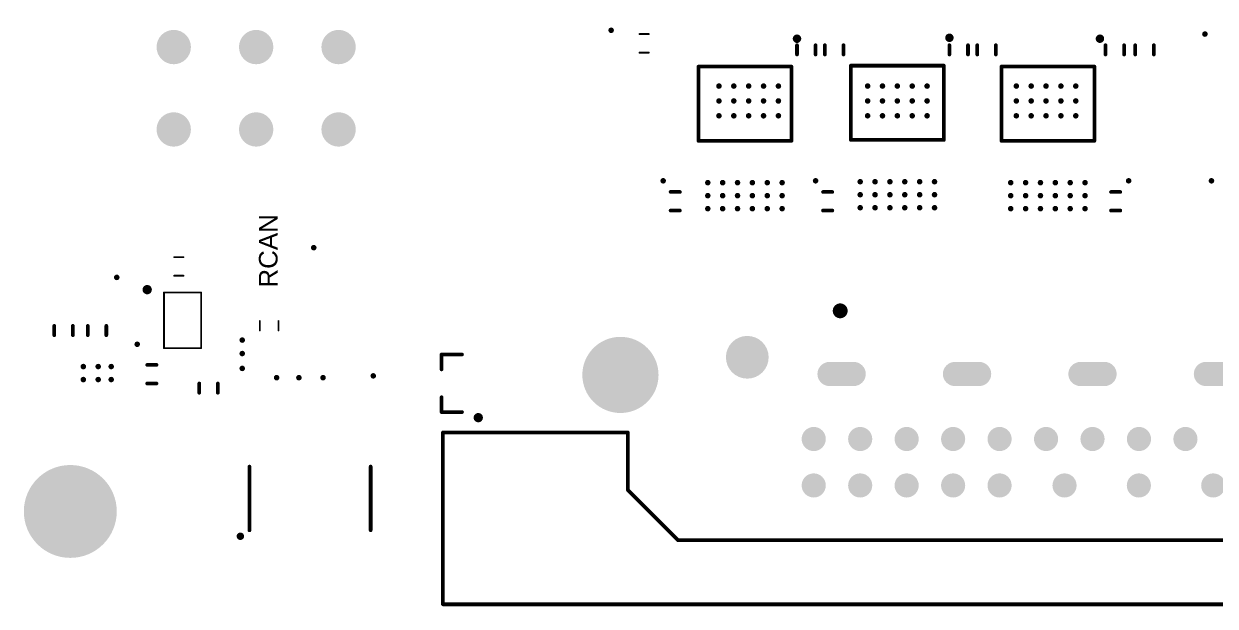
# Model space of a CAD drawing. Header units: inches. Extents: x 1 to 118, y 10 to 101.
# Drawn here: x 2.5 to 66.6, y 9.9 to 41.3 of the extents above; entities that cross this region are included whole.
import ezdxf

# ---------------------------------------------------------------- set-up
doc = ezdxf.new("R2010")
doc.units = ezdxf.units.IN
for name, color, linetype in [('Pad Holes', 156, 'Continuous'), ('Top Overlay', 2, 'Continuous'), ('Via Holes', 16, 'Continuous')]:
    doc.layers.add(name, color=color, linetype=linetype)
doc.styles.add('Arial', font='', dxfattribs={"height": 0.2})
doc.styles.get('Arial').set_extended_font_data('Arial')

# ---------------------------------------------------------------- blocks, each defined once
blk = doc.blocks.new('CAPC1608X09M_3')
at = {"layer": 'Top Overlay'}
for points in [[(-0.2, 0.5, 0.2, 0.2, 0), (0.3, 0.5, 0.2, 0.2, 0)], [(-0.2, -0.5, 0.2, 0.2, 0), (0.3, -0.5, 0.2, 0.2, 0)]]:
    blk.add_lwpolyline(points, format="xyseb", dxfattribs=at)
for points in [[(-0.25, 0.5, 0.1, 0.1, 1), (-0.15, 0.5, 0.1, 0.1, 1)], [(0.25, 0.5, 0.1, 0.1, 1), (0.35, 0.5, 0.1, 0.1, 1)], [(-0.25, -0.5, 0.1, 0.1, 1), (-0.15, -0.5, 0.1, 0.1, 1)], [(0.25, -0.5, 0.1, 0.1, 1), (0.35, -0.5, 0.1, 0.1, 1)]]:
    blk.add_lwpolyline(points, format="xyseb", close=True, dxfattribs=at)
blk = doc.blocks.new('WURTH_74651195_12')
at = {"layer": 'Pad Holes'}
h = blk.add_hatch(color=7, dxfattribs=at)
edge = h.paths.add_edge_path()
edge.add_arc((-4.435, 4.435), 0.925, 0, 360)
h = blk.add_hatch(color=7, dxfattribs=at)
edge = h.paths.add_edge_path()
edge.add_arc((0, 4.435), 0.925, 0, 360)
h = blk.add_hatch(color=7, dxfattribs=at)
edge = h.paths.add_edge_path()
edge.add_arc((4.435, 4.435), 0.925, 0, 360)
h = blk.add_hatch(color=7, dxfattribs=at)
edge = h.paths.add_edge_path()
edge.add_arc((-4.435, 0), 0.925, 0, 360)
h = blk.add_hatch(color=7, dxfattribs=at)
edge = h.paths.add_edge_path()
edge.add_arc((0, 0), 0.925, 0, 360)
h = blk.add_hatch(color=7, dxfattribs=at)
edge = h.paths.add_edge_path()
edge.add_arc((4.435, 0), 0.925, 0, 360)
h = blk.add_hatch(color=7, dxfattribs=at)
edge = h.paths.add_edge_path()
edge.add_arc((-4.435, -4.435), 0.925, 0, 360)
h = blk.add_hatch(color=7, dxfattribs=at)
edge = h.paths.add_edge_path()
edge.add_arc((0, -4.435), 0.925, 0, 360)
h = blk.add_hatch(color=7, dxfattribs=at)
edge = h.paths.add_edge_path()
edge.add_arc((4.435, -4.435), 0.925, 0, 360)
blk = doc.blocks.new('SOP65P600X115_15_14')
at = {"layer": 'Top Overlay'}
for points in [[(-3.4, 2.8, 0.254, 0.254, 1), (-3.6, 2.8, 0.254, 0.254, 1)], [(-3.664, 2.8, 0.127, 0.127, 1), (-3.537, 2.8, 0.127, 0.127, 1)], [(-3.464, 2.8, 0.127, 0.127, 1), (-3.337, 2.8, 0.127, 0.127, 1)], [(-2.05, 2.5, 0.1, 0.1, 1), (-1.95, 2.5, 0.1, 0.1, 1)], [(-2.05, 2.5, 0.1, 0.1, 1), (-1.95, 2.5, 0.1, 0.1, 1)], [(1.95, 2.5, 0.1, 0.1, 1), (2.05, 2.5, 0.1, 0.1, 1)], [(1.95, 2.5, 0.1, 0.1, 1), (2.05, 2.5, 0.1, 0.1, 1)], [(-2.05, -2.5, 0.1, 0.1, 1), (-1.95, -2.5, 0.1, 0.1, 1)], [(-2.05, -2.5, 0.1, 0.1, 1), (-1.95, -2.5, 0.1, 0.1, 1)], [(1.95, -2.5, 0.1, 0.1, 1), (2.05, -2.5, 0.1, 0.1, 1)], [(1.95, -2.5, 0.1, 0.1, 1), (2.05, -2.5, 0.1, 0.1, 1)]]:
    blk.add_lwpolyline(points, format="xyseb", close=True, dxfattribs=at)
for points in [[(-2, -2.5, 0.2, 0.2, 0), (-2, 2.5, 0.2, 0.2, 0)], [(2, 2.5, 0.2, 0.2, 0), (-2, 2.5, 0.2, 0.2, 0)], [(2, -2.5, 0.2, 0.2, 0), (2, 2.5, 0.2, 0.2, 0)], [(2, -2.5, 0.2, 0.2, 0), (-2, -2.5, 0.2, 0.2, 0)]]:
    blk.add_lwpolyline(points, format="xyseb", dxfattribs=at)
blk = doc.blocks.new('SOP65P600X115_15_26')
at = {"layer": 'Top Overlay'}
for points in [[(-3.4, 2.8, 0.254, 0.254, 1), (-3.6, 2.8, 0.254, 0.254, 1)], [(-3.664, 2.8, 0.127, 0.127, 1), (-3.537, 2.8, 0.127, 0.127, 1)], [(-3.464, 2.8, 0.127, 0.127, 1), (-3.337, 2.8, 0.127, 0.127, 1)], [(-2.05, 2.5, 0.1, 0.1, 1), (-1.95, 2.5, 0.1, 0.1, 1)], [(-2.05, 2.5, 0.1, 0.1, 1), (-1.95, 2.5, 0.1, 0.1, 1)], [(1.95, 2.5, 0.1, 0.1, 1), (2.05, 2.5, 0.1, 0.1, 1)], [(1.95, 2.5, 0.1, 0.1, 1), (2.05, 2.5, 0.1, 0.1, 1)], [(-2.05, -2.5, 0.1, 0.1, 1), (-1.95, -2.5, 0.1, 0.1, 1)], [(-2.05, -2.5, 0.1, 0.1, 1), (-1.95, -2.5, 0.1, 0.1, 1)], [(1.95, -2.5, 0.1, 0.1, 1), (2.05, -2.5, 0.1, 0.1, 1)], [(1.95, -2.5, 0.1, 0.1, 1), (2.05, -2.5, 0.1, 0.1, 1)]]:
    blk.add_lwpolyline(points, format="xyseb", close=True, dxfattribs=at)
for points in [[(-2, -2.5, 0.2, 0.2, 0), (-2, 2.5, 0.2, 0.2, 0)], [(2, 2.5, 0.2, 0.2, 0), (-2, 2.5, 0.2, 0.2, 0)], [(2, -2.5, 0.2, 0.2, 0), (2, 2.5, 0.2, 0.2, 0)], [(2, -2.5, 0.2, 0.2, 0), (-2, -2.5, 0.2, 0.2, 0)]]:
    blk.add_lwpolyline(points, format="xyseb", dxfattribs=at)
blk = doc.blocks.new('SOP65P600X115_15_27')
at = {"layer": 'Top Overlay'}
for points in [[(-3.4, 2.8, 0.254, 0.254, 1), (-3.6, 2.8, 0.254, 0.254, 1)], [(-3.664, 2.8, 0.127, 0.127, 1), (-3.537, 2.8, 0.127, 0.127, 1)], [(-3.464, 2.8, 0.127, 0.127, 1), (-3.337, 2.8, 0.127, 0.127, 1)], [(-2.05, 2.5, 0.1, 0.1, 1), (-1.95, 2.5, 0.1, 0.1, 1)], [(-2.05, 2.5, 0.1, 0.1, 1), (-1.95, 2.5, 0.1, 0.1, 1)], [(1.95, 2.5, 0.1, 0.1, 1), (2.05, 2.5, 0.1, 0.1, 1)], [(1.95, 2.5, 0.1, 0.1, 1), (2.05, 2.5, 0.1, 0.1, 1)], [(-2.05, -2.5, 0.1, 0.1, 1), (-1.95, -2.5, 0.1, 0.1, 1)], [(-2.05, -2.5, 0.1, 0.1, 1), (-1.95, -2.5, 0.1, 0.1, 1)], [(1.95, -2.5, 0.1, 0.1, 1), (2.05, -2.5, 0.1, 0.1, 1)], [(1.95, -2.5, 0.1, 0.1, 1), (2.05, -2.5, 0.1, 0.1, 1)]]:
    blk.add_lwpolyline(points, format="xyseb", close=True, dxfattribs=at)
for points in [[(-2, -2.5, 0.2, 0.2, 0), (-2, 2.5, 0.2, 0.2, 0)], [(2, 2.5, 0.2, 0.2, 0), (-2, 2.5, 0.2, 0.2, 0)], [(2, -2.5, 0.2, 0.2, 0), (2, 2.5, 0.2, 0.2, 0)], [(2, -2.5, 0.2, 0.2, 0), (-2, -2.5, 0.2, 0.2, 0)]]:
    blk.add_lwpolyline(points, format="xyseb", dxfattribs=at)
blk = doc.blocks.new('SON65P300X300X100_9N_D_28')
at = {"layer": 'Top Overlay'}
for points in [[(-1.775, 1.65, 0.25, 0.25, 1), (-2.025, 1.65, 0.25, 0.25, 1)], [(-2.087, 1.65, 0.125, 0.125, 1), (-1.963, 1.65, 0.125, 0.125, 1)], [(-1.837, 1.65, 0.125, 0.125, 1), (-1.712, 1.65, 0.125, 0.125, 1)], [(-1.025, 1.5, 0.05, 0.05, 1), (-0.975, 1.5, 0.05, 0.05, 1)], [(-1.025, 1.5, 0.05, 0.05, 1), (-0.975, 1.5, 0.05, 0.05, 1)], [(0.975, 1.5, 0.05, 0.05, 1), (1.025, 1.5, 0.05, 0.05, 1)], [(0.975, 1.5, 0.05, 0.05, 1), (1.025, 1.5, 0.05, 0.05, 1)], [(-1.025, -1.5, 0.05, 0.05, 1), (-0.975, -1.5, 0.05, 0.05, 1)], [(-1.025, -1.5, 0.05, 0.05, 1), (-0.975, -1.5, 0.05, 0.05, 1)], [(0.975, -1.5, 0.05, 0.05, 1), (1.025, -1.5, 0.05, 0.05, 1)], [(0.975, -1.5, 0.05, 0.05, 1), (1.025, -1.5, 0.05, 0.05, 1)]]:
    blk.add_lwpolyline(points, format="xyseb", close=True, dxfattribs=at)
for points in [[(-1, 1.5, 0.1, 0.1, 0), (1, 1.5, 0.1, 0.1, 0)], [(-1, -1.5, 0.1, 0.1, 0), (-1, 1.5, 0.1, 0.1, 0)], [(1, -1.5, 0.1, 0.1, 0), (1, 1.5, 0.1, 0.1, 0)], [(-1, -1.5, 0.1, 0.1, 0), (1, -1.5, 0.1, 0.1, 0)]]:
    blk.add_lwpolyline(points, format="xyseb", dxfattribs=at)
blk = doc.blocks.new('RESC1608X06M_175')
at = {"layer": 'Top Overlay'}
for points in [[(-0.25, 0.5, 0.1, 0.1, 0), (0.25, 0.5, 0.1, 0.1, 0)], [(-0.25, -0.5, 0.1, 0.1, 0), (0.25, -0.5, 0.1, 0.1, 0)]]:
    blk.add_lwpolyline(points, format="xyseb", dxfattribs=at)
for points in [[(-0.275, 0.5, 0.05, 0.05, 1), (-0.225, 0.5, 0.05, 0.05, 1)], [(0.225, 0.5, 0.05, 0.05, 1), (0.275, 0.5, 0.05, 0.05, 1)], [(-0.275, -0.5, 0.05, 0.05, 1), (-0.225, -0.5, 0.05, 0.05, 1)], [(0.225, -0.5, 0.05, 0.05, 1), (0.275, -0.5, 0.05, 0.05, 1)]]:
    blk.add_lwpolyline(points, format="xyseb", close=True, dxfattribs=at)
blk = doc.blocks.new('RESC1608X06M_185')
at = {"layer": 'Top Overlay'}
for points in [[(-0.25, 0.5, 0.1, 0.1, 0), (0.25, 0.5, 0.1, 0.1, 0)], [(-0.25, -0.5, 0.1, 0.1, 0), (0.25, -0.5, 0.1, 0.1, 0)]]:
    blk.add_lwpolyline(points, format="xyseb", dxfattribs=at)
for points in [[(-0.275, 0.5, 0.05, 0.05, 1), (-0.225, 0.5, 0.05, 0.05, 1)], [(0.225, 0.5, 0.05, 0.05, 1), (0.275, 0.5, 0.05, 0.05, 1)], [(-0.275, -0.5, 0.05, 0.05, 1), (-0.225, -0.5, 0.05, 0.05, 1)], [(0.225, -0.5, 0.05, 0.05, 1), (0.275, -0.5, 0.05, 0.05, 1)]]:
    blk.add_lwpolyline(points, format="xyseb", close=True, dxfattribs=at)
blk = doc.blocks.new('RESC1608X06M_187')
at = {"layer": 'Top Overlay'}
for points in [[(-0.25, 0.5, 0.1, 0.1, 0), (0.25, 0.5, 0.1, 0.1, 0)], [(-0.25, -0.5, 0.1, 0.1, 0), (0.25, -0.5, 0.1, 0.1, 0)]]:
    blk.add_lwpolyline(points, format="xyseb", dxfattribs=at)
for points in [[(-0.275, 0.5, 0.05, 0.05, 1), (-0.225, 0.5, 0.05, 0.05, 1)], [(0.225, 0.5, 0.05, 0.05, 1), (0.275, 0.5, 0.05, 0.05, 1)], [(-0.275, -0.5, 0.05, 0.05, 1), (-0.225, -0.5, 0.05, 0.05, 1)], [(0.225, -0.5, 0.05, 0.05, 1), (0.275, -0.5, 0.05, 0.05, 1)]]:
    blk.add_lwpolyline(points, format="xyseb", close=True, dxfattribs=at)
blk = doc.blocks.new('MOLEX_0477450100_206')
at = {"layer": 'Pad Holes'}
h = blk.add_hatch(color=7, dxfattribs=at)
edge = h.paths.add_edge_path()
edge.add_arc((-25.4, 2.5), 2.05, 0, 360)
h = blk.add_hatch(color=7, dxfattribs=at)
edge = h.paths.add_edge_path()
edge.add_arc((-18.575, 3.45), 1.15, 0, 360)
h = blk.add_hatch(color=7, dxfattribs=at)
edge = h.paths.add_edge_path()
edge.add_arc((-12.85, 2.55), 0.65, 270, 450)
edge.add_line((-12.85, 3.2), (-14.15, 3.2))
edge.add_arc((-14.15, 2.55), 0.65, 90, 270)
edge.add_line((-14.15, 1.9), (-12.85, 1.9))
h = blk.add_hatch(color=7, dxfattribs=at)
edge = h.paths.add_edge_path()
edge.add_arc((-6.1, 2.55), 0.65, 270, 450)
edge.add_line((-6.1, 3.2), (-7.4, 3.2))
edge.add_arc((-7.4, 2.55), 0.65, 90, 270)
edge.add_line((-7.4, 1.9), (-6.1, 1.9))
h = blk.add_hatch(color=7, dxfattribs=at)
edge = h.paths.add_edge_path()
edge.add_arc((0.65, 2.55), 0.65, 270, 450)
edge.add_line((0.65, 3.2), (-0.65, 3.2))
edge.add_arc((-0.65, 2.55), 0.65, 90, 270)
edge.add_line((-0.65, 1.9), (0.65, 1.9))
h = blk.add_hatch(color=7, dxfattribs=at)
edge = h.paths.add_edge_path()
edge.add_arc((7.4, 2.55), 0.65, 270, 450)
edge.add_line((7.4, 3.2), (6.1, 3.2))
edge.add_arc((6.1, 2.55), 0.65, 90, 270)
edge.add_line((6.1, 1.9), (7.4, 1.9))
h = blk.add_hatch(color=7, dxfattribs=at)
edge = h.paths.add_edge_path()
edge.add_arc((-15, -0.95), 0.65, 0, 360)
h = blk.add_hatch(color=7, dxfattribs=at)
edge = h.paths.add_edge_path()
edge.add_arc((-12.5, -0.95), 0.65, 0, 360)
h = blk.add_hatch(color=7, dxfattribs=at)
edge = h.paths.add_edge_path()
edge.add_arc((-10, -0.95), 0.65, 0, 360)
h = blk.add_hatch(color=7, dxfattribs=at)
edge = h.paths.add_edge_path()
edge.add_arc((-7.5, -0.95), 0.65, 0, 360)
h = blk.add_hatch(color=7, dxfattribs=at)
edge = h.paths.add_edge_path()
edge.add_arc((-5, -0.95), 0.65, 0, 360)
h = blk.add_hatch(color=7, dxfattribs=at)
edge = h.paths.add_edge_path()
edge.add_arc((-2.5, -0.95), 0.65, 0, 360)
h = blk.add_hatch(color=7, dxfattribs=at)
edge = h.paths.add_edge_path()
edge.add_arc((0, -0.95), 0.65, 0, 360)
h = blk.add_hatch(color=7, dxfattribs=at)
edge = h.paths.add_edge_path()
edge.add_arc((2.5, -0.95), 0.65, 0, 360)
h = blk.add_hatch(color=7, dxfattribs=at)
edge = h.paths.add_edge_path()
edge.add_arc((5, -0.95), 0.65, 0, 360)
h = blk.add_hatch(color=7, dxfattribs=at)
edge = h.paths.add_edge_path()
edge.add_arc((-15, -3.45), 0.65, 0, 360)
h = blk.add_hatch(color=7, dxfattribs=at)
edge = h.paths.add_edge_path()
edge.add_arc((-12.5, -3.45), 0.65, 0, 360)
h = blk.add_hatch(color=7, dxfattribs=at)
edge = h.paths.add_edge_path()
edge.add_arc((-10, -3.45), 0.65, 0, 360)
h = blk.add_hatch(color=7, dxfattribs=at)
edge = h.paths.add_edge_path()
edge.add_arc((-7.5, -3.45), 0.65, 0, 360)
h = blk.add_hatch(color=7, dxfattribs=at)
edge = h.paths.add_edge_path()
edge.add_arc((-5, -3.45), 0.65, 0, 360)
h = blk.add_hatch(color=7, dxfattribs=at)
edge = h.paths.add_edge_path()
edge.add_arc((-1.505, -3.45), 0.65, 0, 360)
h = blk.add_hatch(color=7, dxfattribs=at)
edge = h.paths.add_edge_path()
edge.add_arc((2.495, -3.45), 0.65, 0, 360)
h = blk.add_hatch(color=7, dxfattribs=at)
edge = h.paths.add_edge_path()
edge.add_arc((6.495, -3.45), 0.65, 0, 360)
at = {"layer": 'Top Overlay'}
for points in [[(-13.375, 5.95, 0.4, 0.4, 1), (-13.775, 5.95, 0.4, 0.4, 1)], [(-13.875, 5.95, 0.2, 0.2, 1), (-13.675, 5.95, 0.2, 0.2, 1)], [(-13.475, 5.95, 0.2, 0.2, 1), (-13.275, 5.95, 0.2, 0.2, 1)], [(-35, -0.6, 0.1, 0.1, 1), (-34.9, -0.6, 0.1, 0.1, 1)], [(-35, -0.6, 0.1, 0.1, 1), (-34.9, -0.6, 0.1, 0.1, 1)], [(-25.05, -0.6, 0.1, 0.1, 1), (-24.95, -0.6, 0.1, 0.1, 1)], [(-25.05, -0.6, 0.1, 0.1, 1), (-24.95, -0.6, 0.1, 0.1, 1)], [(-25.05, -3.7, 0.1, 0.1, 1), (-24.95, -3.7, 0.1, 0.1, 1)], [(-25.05, -3.7, 0.1, 0.1, 1), (-24.95, -3.7, 0.1, 0.1, 1)], [(-22.35, -6.4, 0.1, 0.1, 1), (-22.25, -6.4, 0.1, 0.1, 1)], [(-22.35, -6.4, 0.1, 0.1, 1), (-22.25, -6.4, 0.1, 0.1, 1)], [(-35, -9.85, 0.1, 0.1, 1), (-34.9, -9.85, 0.1, 0.1, 1)], [(-35, -9.85, 0.1, 0.1, 1), (-34.9, -9.85, 0.1, 0.1, 1)]]:
    blk.add_lwpolyline(points, format="xyseb", close=True, dxfattribs=at)
for points in [[(-34.95, -9.85, 0.2, 0.2, 0), (-34.95, -0.6, 0.2, 0.2, 0)], [(-34.95, -0.6, 0.2, 0.2, 0), (-25, -0.6, 0.2, 0.2, 0)], [(-25, -3.7, 0.2, 0.2, 0), (-25, -0.6, 0.2, 0.2, 0)], [(-25, -3.7, 0.2, 0.2, 0), (-22.3, -6.4, 0.2, 0.2, 0)], [(-22.3, -6.4, 0.2, 0.2, 0), (22.3, -6.4, 0.2, 0.2, 0)], [(-34.95, -9.85, 0.2, 0.2, 0), (34.95, -9.85, 0.2, 0.2, 0)]]:
    blk.add_lwpolyline(points, format="xyseb", dxfattribs=at)
blk = doc.blocks.new('SAMTEC_FTSH_105_X_X_DV_007_P_X_207')
at = {"layer": 'Top Overlay'}
for points in [[(-3.26, -1.715, 0.2, 0.2, 0), (-3.26, 1.715, 0.2, 0.2, 0)], [(3.26, -1.715, 0.2, 0.2, 0), (3.26, 1.715, 0.2, 0.2, 0)]]:
    blk.add_lwpolyline(points, format="xyseb", dxfattribs=at)
for points in [[(-3.31, 1.715, 0.1, 0.1, 1), (-3.21, 1.715, 0.1, 0.1, 1)], [(3.21, 1.715, 0.1, 0.1, 1), (3.31, 1.715, 0.1, 0.1, 1)], [(-3.65, -2.035, 0.2, 0.2, 1), (-3.85, -2.035, 0.2, 0.2, 1)], [(-3.31, -1.715, 0.1, 0.1, 1), (-3.21, -1.715, 0.1, 0.1, 1)], [(3.21, -1.715, 0.1, 0.1, 1), (3.31, -1.715, 0.1, 0.1, 1)], [(-3.9, -2.035, 0.1, 0.1, 1), (-3.8, -2.035, 0.1, 0.1, 1)], [(-3.7, -2.035, 0.1, 0.1, 1), (-3.6, -2.035, 0.1, 0.1, 1)]]:
    blk.add_lwpolyline(points, format="xyseb", close=True, dxfattribs=at)
blk = doc.blocks.new('SOT95P240X120_3N_236')
at = {"layer": 'Top Overlay'}
for points in [[(-1.1, 1.85, 0.25, 0.25, 1), (-1.35, 1.85, 0.25, 0.25, 1)], [(-1.412, 1.85, 0.125, 0.125, 1), (-1.288, 1.85, 0.125, 0.125, 1)], [(-1.162, 1.85, 0.125, 0.125, 1), (-1.037, 1.85, 0.125, 0.125, 1)], [(-0.4, 1.55, 0.1, 0.1, 1), (-0.3, 1.55, 0.1, 0.1, 1)], [(0.7, 1.55, 0.1, 0.1, 1), (0.8, 1.55, 0.1, 0.1, 1)], [(0.7, 1.55, 0.1, 0.1, 1), (0.8, 1.55, 0.1, 0.1, 1)], [(0.7, 0.75, 0.1, 0.1, 1), (0.8, 0.75, 0.1, 0.1, 1)], [(0.7, -0.75, 0.1, 0.1, 1), (0.8, -0.75, 0.1, 0.1, 1)], [(-0.4, -1.55, 0.1, 0.1, 1), (-0.3, -1.55, 0.1, 0.1, 1)], [(0.7, -1.55, 0.1, 0.1, 1), (0.8, -1.55, 0.1, 0.1, 1)], [(0.7, -1.55, 0.1, 0.1, 1), (0.8, -1.55, 0.1, 0.1, 1)]]:
    blk.add_lwpolyline(points, format="xyseb", close=True, dxfattribs=at)
for points in [[(0.75, 1.55, 0.2, 0.2, 0), (-0.35, 1.55, 0.2, 0.2, 0)], [(0.75, 1.55, 0.2, 0.2, 0), (0.75, 0.75, 0.2, 0.2, 0)], [(0.75, -0.75, 0.2, 0.2, 0), (0.75, -1.55, 0.2, 0.2, 0)], [(0.75, -1.55, 0.2, 0.2, 0), (-0.35, -1.55, 0.2, 0.2, 0)]]:
    blk.add_lwpolyline(points, format="xyseb", dxfattribs=at)
blk = doc.blocks.new('CAPC1608X09M_242')
at = {"layer": 'Top Overlay'}
for points in [[(-0.2, 0.5, 0.2, 0.2, 0), (0.3, 0.5, 0.2, 0.2, 0)], [(-0.2, -0.5, 0.2, 0.2, 0), (0.3, -0.5, 0.2, 0.2, 0)]]:
    blk.add_lwpolyline(points, format="xyseb", dxfattribs=at)
for points in [[(-0.25, 0.5, 0.1, 0.1, 1), (-0.15, 0.5, 0.1, 0.1, 1)], [(0.25, 0.5, 0.1, 0.1, 1), (0.35, 0.5, 0.1, 0.1, 1)], [(-0.25, -0.5, 0.1, 0.1, 1), (-0.15, -0.5, 0.1, 0.1, 1)], [(0.25, -0.5, 0.1, 0.1, 1), (0.35, -0.5, 0.1, 0.1, 1)]]:
    blk.add_lwpolyline(points, format="xyseb", close=True, dxfattribs=at)
blk = doc.blocks.new('CAPC1608X09M_243')
at = {"layer": 'Top Overlay'}
for points in [[(-0.2, 0.5, 0.2, 0.2, 0), (0.3, 0.5, 0.2, 0.2, 0)], [(-0.2, -0.5, 0.2, 0.2, 0), (0.3, -0.5, 0.2, 0.2, 0)]]:
    blk.add_lwpolyline(points, format="xyseb", dxfattribs=at)
for points in [[(-0.25, 0.5, 0.1, 0.1, 1), (-0.15, 0.5, 0.1, 0.1, 1)], [(0.25, 0.5, 0.1, 0.1, 1), (0.35, 0.5, 0.1, 0.1, 1)], [(-0.25, -0.5, 0.1, 0.1, 1), (-0.15, -0.5, 0.1, 0.1, 1)], [(0.25, -0.5, 0.1, 0.1, 1), (0.35, -0.5, 0.1, 0.1, 1)]]:
    blk.add_lwpolyline(points, format="xyseb", close=True, dxfattribs=at)
blk = doc.blocks.new('CAPC1608X09M_279')
at = {"layer": 'Top Overlay'}
for points in [[(0.3, 0.5, 0.2, 0.2, 0), (-0.2, 0.5, 0.2, 0.2, 0)], [(0.3, -0.5, 0.2, 0.2, 0), (-0.2, -0.5, 0.2, 0.2, 0)]]:
    blk.add_lwpolyline(points, format="xyseb", dxfattribs=at)
for points in [[(-0.25, 0.5, 0.1, 0.1, 1), (-0.15, 0.5, 0.1, 0.1, 1)], [(0.25, 0.5, 0.1, 0.1, 1), (0.35, 0.5, 0.1, 0.1, 1)], [(-0.25, -0.5, 0.1, 0.1, 1), (-0.15, -0.5, 0.1, 0.1, 1)], [(0.25, -0.5, 0.1, 0.1, 1), (0.35, -0.5, 0.1, 0.1, 1)]]:
    blk.add_lwpolyline(points, format="xyseb", close=True, dxfattribs=at)
blk = doc.blocks.new('CAPC1608X09M_280')
at = {"layer": 'Top Overlay'}
for points in [[(-0.2, 0.5, 0.2, 0.2, 0), (0.3, 0.5, 0.2, 0.2, 0)], [(-0.2, -0.5, 0.2, 0.2, 0), (0.3, -0.5, 0.2, 0.2, 0)]]:
    blk.add_lwpolyline(points, format="xyseb", dxfattribs=at)
for points in [[(-0.25, 0.5, 0.1, 0.1, 1), (-0.15, 0.5, 0.1, 0.1, 1)], [(0.25, 0.5, 0.1, 0.1, 1), (0.35, 0.5, 0.1, 0.1, 1)], [(-0.25, -0.5, 0.1, 0.1, 1), (-0.15, -0.5, 0.1, 0.1, 1)], [(0.25, -0.5, 0.1, 0.1, 1), (0.35, -0.5, 0.1, 0.1, 1)]]:
    blk.add_lwpolyline(points, format="xyseb", close=True, dxfattribs=at)
blk = doc.blocks.new('CAPC1608X09M_281')
at = {"layer": 'Top Overlay'}
for points in [[(-0.2, 0.5, 0.2, 0.2, 0), (0.3, 0.5, 0.2, 0.2, 0)], [(-0.2, -0.5, 0.2, 0.2, 0), (0.3, -0.5, 0.2, 0.2, 0)]]:
    blk.add_lwpolyline(points, format="xyseb", dxfattribs=at)
for points in [[(-0.25, 0.5, 0.1, 0.1, 1), (-0.15, 0.5, 0.1, 0.1, 1)], [(0.25, 0.5, 0.1, 0.1, 1), (0.35, 0.5, 0.1, 0.1, 1)], [(-0.25, -0.5, 0.1, 0.1, 1), (-0.15, -0.5, 0.1, 0.1, 1)], [(0.25, -0.5, 0.1, 0.1, 1), (0.35, -0.5, 0.1, 0.1, 1)]]:
    blk.add_lwpolyline(points, format="xyseb", close=True, dxfattribs=at)
blk = doc.blocks.new('CAPC1608X09M_283')
at = {"layer": 'Top Overlay'}
for points in [[(0.3, 0.5, 0.2, 0.2, 0), (-0.2, 0.5, 0.2, 0.2, 0)], [(0.3, -0.5, 0.2, 0.2, 0), (-0.2, -0.5, 0.2, 0.2, 0)]]:
    blk.add_lwpolyline(points, format="xyseb", dxfattribs=at)
for points in [[(-0.25, 0.5, 0.1, 0.1, 1), (-0.15, 0.5, 0.1, 0.1, 1)], [(0.25, 0.5, 0.1, 0.1, 1), (0.35, 0.5, 0.1, 0.1, 1)], [(-0.25, -0.5, 0.1, 0.1, 1), (-0.15, -0.5, 0.1, 0.1, 1)], [(0.25, -0.5, 0.1, 0.1, 1), (0.35, -0.5, 0.1, 0.1, 1)]]:
    blk.add_lwpolyline(points, format="xyseb", close=True, dxfattribs=at)
blk = doc.blocks.new('CAPC1608X09M_284')
at = {"layer": 'Top Overlay'}
for points in [[(-0.2, 0.5, 0.2, 0.2, 0), (0.3, 0.5, 0.2, 0.2, 0)], [(-0.2, -0.5, 0.2, 0.2, 0), (0.3, -0.5, 0.2, 0.2, 0)]]:
    blk.add_lwpolyline(points, format="xyseb", dxfattribs=at)
for points in [[(-0.25, 0.5, 0.1, 0.1, 1), (-0.15, 0.5, 0.1, 0.1, 1)], [(0.25, 0.5, 0.1, 0.1, 1), (0.35, 0.5, 0.1, 0.1, 1)], [(-0.25, -0.5, 0.1, 0.1, 1), (-0.15, -0.5, 0.1, 0.1, 1)], [(0.25, -0.5, 0.1, 0.1, 1), (0.35, -0.5, 0.1, 0.1, 1)]]:
    blk.add_lwpolyline(points, format="xyseb", close=True, dxfattribs=at)
blk = doc.blocks.new('CAPC1608X09M_285')
at = {"layer": 'Top Overlay'}
for points in [[(-0.2, 0.5, 0.2, 0.2, 0), (0.3, 0.5, 0.2, 0.2, 0)], [(-0.2, -0.5, 0.2, 0.2, 0), (0.3, -0.5, 0.2, 0.2, 0)]]:
    blk.add_lwpolyline(points, format="xyseb", dxfattribs=at)
for points in [[(-0.25, 0.5, 0.1, 0.1, 1), (-0.15, 0.5, 0.1, 0.1, 1)], [(0.25, 0.5, 0.1, 0.1, 1), (0.35, 0.5, 0.1, 0.1, 1)], [(-0.25, -0.5, 0.1, 0.1, 1), (-0.15, -0.5, 0.1, 0.1, 1)], [(0.25, -0.5, 0.1, 0.1, 1), (0.35, -0.5, 0.1, 0.1, 1)]]:
    blk.add_lwpolyline(points, format="xyseb", close=True, dxfattribs=at)
blk = doc.blocks.new('CAPC1608X09M_286')
at = {"layer": 'Top Overlay'}
for points in [[(-0.2, 0.5, 0.2, 0.2, 0), (0.3, 0.5, 0.2, 0.2, 0)], [(-0.2, -0.5, 0.2, 0.2, 0), (0.3, -0.5, 0.2, 0.2, 0)]]:
    blk.add_lwpolyline(points, format="xyseb", dxfattribs=at)
for points in [[(-0.25, 0.5, 0.1, 0.1, 1), (-0.15, 0.5, 0.1, 0.1, 1)], [(0.25, 0.5, 0.1, 0.1, 1), (0.35, 0.5, 0.1, 0.1, 1)], [(-0.25, -0.5, 0.1, 0.1, 1), (-0.15, -0.5, 0.1, 0.1, 1)], [(0.25, -0.5, 0.1, 0.1, 1), (0.35, -0.5, 0.1, 0.1, 1)]]:
    blk.add_lwpolyline(points, format="xyseb", close=True, dxfattribs=at)
blk = doc.blocks.new('CAPC1608X09M_287')
at = {"layer": 'Top Overlay'}
for points in [[(0.3, 0.5, 0.2, 0.2, 0), (-0.2, 0.5, 0.2, 0.2, 0)], [(0.3, -0.5, 0.2, 0.2, 0), (-0.2, -0.5, 0.2, 0.2, 0)]]:
    blk.add_lwpolyline(points, format="xyseb", dxfattribs=at)
for points in [[(-0.25, 0.5, 0.1, 0.1, 1), (-0.15, 0.5, 0.1, 0.1, 1)], [(0.25, 0.5, 0.1, 0.1, 1), (0.35, 0.5, 0.1, 0.1, 1)], [(-0.25, -0.5, 0.1, 0.1, 1), (-0.15, -0.5, 0.1, 0.1, 1)], [(0.25, -0.5, 0.1, 0.1, 1), (0.35, -0.5, 0.1, 0.1, 1)]]:
    blk.add_lwpolyline(points, format="xyseb", close=True, dxfattribs=at)
blk = doc.blocks.new('CAPC1608X09M_288')
at = {"layer": 'Top Overlay'}
for points in [[(-0.2, 0.5, 0.2, 0.2, 0), (0.3, 0.5, 0.2, 0.2, 0)], [(-0.2, -0.5, 0.2, 0.2, 0), (0.3, -0.5, 0.2, 0.2, 0)]]:
    blk.add_lwpolyline(points, format="xyseb", dxfattribs=at)
for points in [[(-0.25, 0.5, 0.1, 0.1, 1), (-0.15, 0.5, 0.1, 0.1, 1)], [(0.25, 0.5, 0.1, 0.1, 1), (0.35, 0.5, 0.1, 0.1, 1)], [(-0.25, -0.5, 0.1, 0.1, 1), (-0.15, -0.5, 0.1, 0.1, 1)], [(0.25, -0.5, 0.1, 0.1, 1), (0.35, -0.5, 0.1, 0.1, 1)]]:
    blk.add_lwpolyline(points, format="xyseb", close=True, dxfattribs=at)
blk = doc.blocks.new('CAPC1608X09M_289')
at = {"layer": 'Top Overlay'}
for points in [[(-0.2, 0.5, 0.2, 0.2, 0), (0.3, 0.5, 0.2, 0.2, 0)], [(-0.2, -0.5, 0.2, 0.2, 0), (0.3, -0.5, 0.2, 0.2, 0)]]:
    blk.add_lwpolyline(points, format="xyseb", dxfattribs=at)
for points in [[(-0.25, 0.5, 0.1, 0.1, 1), (-0.15, 0.5, 0.1, 0.1, 1)], [(0.25, 0.5, 0.1, 0.1, 1), (0.35, 0.5, 0.1, 0.1, 1)], [(-0.25, -0.5, 0.1, 0.1, 1), (-0.15, -0.5, 0.1, 0.1, 1)], [(0.25, -0.5, 0.1, 0.1, 1), (0.35, -0.5, 0.1, 0.1, 1)]]:
    blk.add_lwpolyline(points, format="xyseb", close=True, dxfattribs=at)

msp = doc.modelspace()

# ---------------------------------------------------------------- hatches: boundary and pattern name
at = {"layer": 'Pad Holes'}
h = msp.add_hatch(color=7, dxfattribs=at)
edge = h.paths.add_edge_path()
edge.add_arc((5, 15), 2.5, 0, 360)
at = {"layer": 'Via Holes'}
h = msp.add_hatch(color=7, dxfattribs=at)
edge = h.paths.add_edge_path()
edge.add_arc((34.1, 40.904), 0.15, 0, 360)
h = msp.add_hatch(color=7, dxfattribs=at)
edge = h.paths.add_edge_path()
edge.add_arc((66.049, 40.7), 0.15, 0, 360)
h = msp.add_hatch(color=7, dxfattribs=at)
edge = h.paths.add_edge_path()
edge.add_arc((39.9, 37.9), 0.15, 0, 360)
h = msp.add_hatch(color=7, dxfattribs=at)
edge = h.paths.add_edge_path()
edge.add_arc((40.7, 37.9), 0.15, 0, 360)
h = msp.add_hatch(color=7, dxfattribs=at)
edge = h.paths.add_edge_path()
edge.add_arc((41.5, 37.9), 0.15, 0, 360)
h = msp.add_hatch(color=7, dxfattribs=at)
edge = h.paths.add_edge_path()
edge.add_arc((42.3, 37.9), 0.15, 0, 360)
h = msp.add_hatch(color=7, dxfattribs=at)
edge = h.paths.add_edge_path()
edge.add_arc((43.1, 37.9), 0.15, 0, 360)
h = msp.add_hatch(color=7, dxfattribs=at)
edge = h.paths.add_edge_path()
edge.add_arc((47.9, 37.9), 0.15, 0, 360)
h = msp.add_hatch(color=7, dxfattribs=at)
edge = h.paths.add_edge_path()
edge.add_arc((48.7, 37.9), 0.15, 0, 360)
h = msp.add_hatch(color=7, dxfattribs=at)
edge = h.paths.add_edge_path()
edge.add_arc((49.5, 37.9), 0.15, 0, 360)
h = msp.add_hatch(color=7, dxfattribs=at)
edge = h.paths.add_edge_path()
edge.add_arc((50.3, 37.9), 0.15, 0, 360)
h = msp.add_hatch(color=7, dxfattribs=at)
edge = h.paths.add_edge_path()
edge.add_arc((51.1, 37.9), 0.15, 0, 360)
h = msp.add_hatch(color=7, dxfattribs=at)
edge = h.paths.add_edge_path()
edge.add_arc((55.9, 37.9), 0.15, 0, 360)
h = msp.add_hatch(color=7, dxfattribs=at)
edge = h.paths.add_edge_path()
edge.add_arc((56.7, 37.9), 0.15, 0, 360)
h = msp.add_hatch(color=7, dxfattribs=at)
edge = h.paths.add_edge_path()
edge.add_arc((57.5, 37.9), 0.15, 0, 360)
h = msp.add_hatch(color=7, dxfattribs=at)
edge = h.paths.add_edge_path()
edge.add_arc((58.3, 37.9), 0.15, 0, 360)
h = msp.add_hatch(color=7, dxfattribs=at)
edge = h.paths.add_edge_path()
edge.add_arc((59.1, 37.9), 0.15, 0, 360)
h = msp.add_hatch(color=7, dxfattribs=at)
edge = h.paths.add_edge_path()
edge.add_arc((39.9, 37.1), 0.15, 0, 360)
h = msp.add_hatch(color=7, dxfattribs=at)
edge = h.paths.add_edge_path()
edge.add_arc((40.7, 37.1), 0.15, 0, 360)
h = msp.add_hatch(color=7, dxfattribs=at)
edge = h.paths.add_edge_path()
edge.add_arc((41.5, 37.1), 0.15, 0, 360)
h = msp.add_hatch(color=7, dxfattribs=at)
edge = h.paths.add_edge_path()
edge.add_arc((42.3, 37.1), 0.15, 0, 360)
h = msp.add_hatch(color=7, dxfattribs=at)
edge = h.paths.add_edge_path()
edge.add_arc((43.1, 37.1), 0.15, 0, 360)
h = msp.add_hatch(color=7, dxfattribs=at)
edge = h.paths.add_edge_path()
edge.add_arc((47.9, 37.1), 0.15, 0, 360)
h = msp.add_hatch(color=7, dxfattribs=at)
edge = h.paths.add_edge_path()
edge.add_arc((48.7, 37.1), 0.15, 0, 360)
h = msp.add_hatch(color=7, dxfattribs=at)
edge = h.paths.add_edge_path()
edge.add_arc((49.5, 37.1), 0.15, 0, 360)
h = msp.add_hatch(color=7, dxfattribs=at)
edge = h.paths.add_edge_path()
edge.add_arc((50.3, 37.1), 0.15, 0, 360)
h = msp.add_hatch(color=7, dxfattribs=at)
edge = h.paths.add_edge_path()
edge.add_arc((51.1, 37.1), 0.15, 0, 360)
h = msp.add_hatch(color=7, dxfattribs=at)
edge = h.paths.add_edge_path()
edge.add_arc((55.9, 37.1), 0.15, 0, 360)
h = msp.add_hatch(color=7, dxfattribs=at)
edge = h.paths.add_edge_path()
edge.add_arc((56.7, 37.1), 0.15, 0, 360)
h = msp.add_hatch(color=7, dxfattribs=at)
edge = h.paths.add_edge_path()
edge.add_arc((57.5, 37.1), 0.15, 0, 360)
h = msp.add_hatch(color=7, dxfattribs=at)
edge = h.paths.add_edge_path()
edge.add_arc((58.3, 37.1), 0.15, 0, 360)
h = msp.add_hatch(color=7, dxfattribs=at)
edge = h.paths.add_edge_path()
edge.add_arc((59.1, 37.1), 0.15, 0, 360)
h = msp.add_hatch(color=7, dxfattribs=at)
edge = h.paths.add_edge_path()
edge.add_arc((39.9, 36.3), 0.15, 0, 360)
h = msp.add_hatch(color=7, dxfattribs=at)
edge = h.paths.add_edge_path()
edge.add_arc((40.7, 36.3), 0.15, 0, 360)
h = msp.add_hatch(color=7, dxfattribs=at)
edge = h.paths.add_edge_path()
edge.add_arc((41.5, 36.3), 0.15, 0, 360)
h = msp.add_hatch(color=7, dxfattribs=at)
edge = h.paths.add_edge_path()
edge.add_arc((42.3, 36.3), 0.15, 0, 360)
h = msp.add_hatch(color=7, dxfattribs=at)
edge = h.paths.add_edge_path()
edge.add_arc((43.1, 36.3), 0.15, 0, 360)
h = msp.add_hatch(color=7, dxfattribs=at)
edge = h.paths.add_edge_path()
edge.add_arc((47.9, 36.3), 0.15, 0, 360)
h = msp.add_hatch(color=7, dxfattribs=at)
edge = h.paths.add_edge_path()
edge.add_arc((48.7, 36.3), 0.15, 0, 360)
h = msp.add_hatch(color=7, dxfattribs=at)
edge = h.paths.add_edge_path()
edge.add_arc((49.5, 36.3), 0.15, 0, 360)
h = msp.add_hatch(color=7, dxfattribs=at)
edge = h.paths.add_edge_path()
edge.add_arc((50.3, 36.3), 0.15, 0, 360)
h = msp.add_hatch(color=7, dxfattribs=at)
edge = h.paths.add_edge_path()
edge.add_arc((51.1, 36.3), 0.15, 0, 360)
h = msp.add_hatch(color=7, dxfattribs=at)
edge = h.paths.add_edge_path()
edge.add_arc((55.9, 36.3), 0.15, 0, 360)
h = msp.add_hatch(color=7, dxfattribs=at)
edge = h.paths.add_edge_path()
edge.add_arc((56.7, 36.3), 0.15, 0, 360)
h = msp.add_hatch(color=7, dxfattribs=at)
edge = h.paths.add_edge_path()
edge.add_arc((57.5, 36.3), 0.15, 0, 360)
h = msp.add_hatch(color=7, dxfattribs=at)
edge = h.paths.add_edge_path()
edge.add_arc((58.3, 36.3), 0.15, 0, 360)
h = msp.add_hatch(color=7, dxfattribs=at)
edge = h.paths.add_edge_path()
edge.add_arc((59.1, 36.3), 0.15, 0, 360)
h = msp.add_hatch(color=7, dxfattribs=at)
edge = h.paths.add_edge_path()
edge.add_arc((36.9, 32.8), 0.15, 0, 360)
h = msp.add_hatch(color=7, dxfattribs=at)
edge = h.paths.add_edge_path()
edge.add_arc((39.3, 32.7), 0.15, 0, 360)
h = msp.add_hatch(color=7, dxfattribs=at)
edge = h.paths.add_edge_path()
edge.add_arc((40.1, 32.7), 0.15, 0, 360)
h = msp.add_hatch(color=7, dxfattribs=at)
edge = h.paths.add_edge_path()
edge.add_arc((40.9, 32.7), 0.15, 0, 360)
h = msp.add_hatch(color=7, dxfattribs=at)
edge = h.paths.add_edge_path()
edge.add_arc((41.7, 32.7), 0.15, 0, 360)
h = msp.add_hatch(color=7, dxfattribs=at)
edge = h.paths.add_edge_path()
edge.add_arc((42.5, 32.7), 0.15, 0, 360)
h = msp.add_hatch(color=7, dxfattribs=at)
edge = h.paths.add_edge_path()
edge.add_arc((43.3, 32.7), 0.15, 0, 360)
h = msp.add_hatch(color=7, dxfattribs=at)
edge = h.paths.add_edge_path()
edge.add_arc((45.1, 32.8), 0.15, 0, 360)
h = msp.add_hatch(color=7, dxfattribs=at)
edge = h.paths.add_edge_path()
edge.add_arc((47.5, 32.75), 0.15, 0, 360)
h = msp.add_hatch(color=7, dxfattribs=at)
edge = h.paths.add_edge_path()
edge.add_arc((48.3, 32.75), 0.15, 0, 360)
h = msp.add_hatch(color=7, dxfattribs=at)
edge = h.paths.add_edge_path()
edge.add_arc((49.1, 32.75), 0.15, 0, 360)
h = msp.add_hatch(color=7, dxfattribs=at)
edge = h.paths.add_edge_path()
edge.add_arc((49.9, 32.75), 0.15, 0, 360)
h = msp.add_hatch(color=7, dxfattribs=at)
edge = h.paths.add_edge_path()
edge.add_arc((50.7, 32.75), 0.15, 0, 360)
h = msp.add_hatch(color=7, dxfattribs=at)
edge = h.paths.add_edge_path()
edge.add_arc((51.5, 32.75), 0.15, 0, 360)
h = msp.add_hatch(color=7, dxfattribs=at)
edge = h.paths.add_edge_path()
edge.add_arc((55.6, 32.7), 0.15, 0, 360)
h = msp.add_hatch(color=7, dxfattribs=at)
edge = h.paths.add_edge_path()
edge.add_arc((56.4, 32.7), 0.15, 0, 360)
h = msp.add_hatch(color=7, dxfattribs=at)
edge = h.paths.add_edge_path()
edge.add_arc((57.2, 32.7), 0.15, 0, 360)
h = msp.add_hatch(color=7, dxfattribs=at)
edge = h.paths.add_edge_path()
edge.add_arc((58, 32.7), 0.15, 0, 360)
h = msp.add_hatch(color=7, dxfattribs=at)
edge = h.paths.add_edge_path()
edge.add_arc((58.8, 32.7), 0.15, 0, 360)
h = msp.add_hatch(color=7, dxfattribs=at)
edge = h.paths.add_edge_path()
edge.add_arc((59.6, 32.7), 0.15, 0, 360)
h = msp.add_hatch(color=7, dxfattribs=at)
edge = h.paths.add_edge_path()
edge.add_arc((61.945, 32.8), 0.15, 0, 360)
h = msp.add_hatch(color=7, dxfattribs=at)
edge = h.paths.add_edge_path()
edge.add_arc((66.4, 32.8), 0.15, 0, 360)
h = msp.add_hatch(color=7, dxfattribs=at)
edge = h.paths.add_edge_path()
edge.add_arc((39.3, 32), 0.15, 0, 360)
h = msp.add_hatch(color=7, dxfattribs=at)
edge = h.paths.add_edge_path()
edge.add_arc((40.1, 32), 0.15, 0, 360)
h = msp.add_hatch(color=7, dxfattribs=at)
edge = h.paths.add_edge_path()
edge.add_arc((40.9, 32), 0.15, 0, 360)
h = msp.add_hatch(color=7, dxfattribs=at)
edge = h.paths.add_edge_path()
edge.add_arc((41.7, 32), 0.15, 0, 360)
h = msp.add_hatch(color=7, dxfattribs=at)
edge = h.paths.add_edge_path()
edge.add_arc((42.5, 32), 0.15, 0, 360)
h = msp.add_hatch(color=7, dxfattribs=at)
edge = h.paths.add_edge_path()
edge.add_arc((43.3, 32), 0.15, 0, 360)
h = msp.add_hatch(color=7, dxfattribs=at)
edge = h.paths.add_edge_path()
edge.add_arc((47.5, 32.05), 0.15, 0, 360)
h = msp.add_hatch(color=7, dxfattribs=at)
edge = h.paths.add_edge_path()
edge.add_arc((48.3, 32.05), 0.15, 0, 360)
h = msp.add_hatch(color=7, dxfattribs=at)
edge = h.paths.add_edge_path()
edge.add_arc((49.1, 32.05), 0.15, 0, 360)
h = msp.add_hatch(color=7, dxfattribs=at)
edge = h.paths.add_edge_path()
edge.add_arc((49.9, 32.05), 0.15, 0, 360)
h = msp.add_hatch(color=7, dxfattribs=at)
edge = h.paths.add_edge_path()
edge.add_arc((50.7, 32.05), 0.15, 0, 360)
h = msp.add_hatch(color=7, dxfattribs=at)
edge = h.paths.add_edge_path()
edge.add_arc((51.5, 32.05), 0.15, 0, 360)
h = msp.add_hatch(color=7, dxfattribs=at)
edge = h.paths.add_edge_path()
edge.add_arc((55.6, 32), 0.15, 0, 360)
h = msp.add_hatch(color=7, dxfattribs=at)
edge = h.paths.add_edge_path()
edge.add_arc((56.4, 32), 0.15, 0, 360)
h = msp.add_hatch(color=7, dxfattribs=at)
edge = h.paths.add_edge_path()
edge.add_arc((57.2, 32), 0.15, 0, 360)
h = msp.add_hatch(color=7, dxfattribs=at)
edge = h.paths.add_edge_path()
edge.add_arc((58, 32), 0.15, 0, 360)
h = msp.add_hatch(color=7, dxfattribs=at)
edge = h.paths.add_edge_path()
edge.add_arc((58.8, 32), 0.15, 0, 360)
h = msp.add_hatch(color=7, dxfattribs=at)
edge = h.paths.add_edge_path()
edge.add_arc((59.6, 32), 0.15, 0, 360)
h = msp.add_hatch(color=7, dxfattribs=at)
edge = h.paths.add_edge_path()
edge.add_arc((39.3, 31.3), 0.15, 0, 360)
h = msp.add_hatch(color=7, dxfattribs=at)
edge = h.paths.add_edge_path()
edge.add_arc((40.1, 31.3), 0.15, 0, 360)
h = msp.add_hatch(color=7, dxfattribs=at)
edge = h.paths.add_edge_path()
edge.add_arc((40.9, 31.3), 0.15, 0, 360)
h = msp.add_hatch(color=7, dxfattribs=at)
edge = h.paths.add_edge_path()
edge.add_arc((41.7, 31.3), 0.15, 0, 360)
h = msp.add_hatch(color=7, dxfattribs=at)
edge = h.paths.add_edge_path()
edge.add_arc((42.5, 31.3), 0.15, 0, 360)
h = msp.add_hatch(color=7, dxfattribs=at)
edge = h.paths.add_edge_path()
edge.add_arc((43.3, 31.3), 0.15, 0, 360)
h = msp.add_hatch(color=7, dxfattribs=at)
edge = h.paths.add_edge_path()
edge.add_arc((47.5, 31.35), 0.15, 0, 360)
h = msp.add_hatch(color=7, dxfattribs=at)
edge = h.paths.add_edge_path()
edge.add_arc((48.3, 31.35), 0.15, 0, 360)
h = msp.add_hatch(color=7, dxfattribs=at)
edge = h.paths.add_edge_path()
edge.add_arc((49.1, 31.35), 0.15, 0, 360)
h = msp.add_hatch(color=7, dxfattribs=at)
edge = h.paths.add_edge_path()
edge.add_arc((49.9, 31.35), 0.15, 0, 360)
h = msp.add_hatch(color=7, dxfattribs=at)
edge = h.paths.add_edge_path()
edge.add_arc((50.7, 31.35), 0.15, 0, 360)
h = msp.add_hatch(color=7, dxfattribs=at)
edge = h.paths.add_edge_path()
edge.add_arc((51.5, 31.35), 0.15, 0, 360)
h = msp.add_hatch(color=7, dxfattribs=at)
edge = h.paths.add_edge_path()
edge.add_arc((55.6, 31.3), 0.15, 0, 360)
h = msp.add_hatch(color=7, dxfattribs=at)
edge = h.paths.add_edge_path()
edge.add_arc((56.4, 31.3), 0.15, 0, 360)
h = msp.add_hatch(color=7, dxfattribs=at)
edge = h.paths.add_edge_path()
edge.add_arc((57.2, 31.3), 0.15, 0, 360)
h = msp.add_hatch(color=7, dxfattribs=at)
edge = h.paths.add_edge_path()
edge.add_arc((58, 31.3), 0.15, 0, 360)
h = msp.add_hatch(color=7, dxfattribs=at)
edge = h.paths.add_edge_path()
edge.add_arc((58.8, 31.3), 0.15, 0, 360)
h = msp.add_hatch(color=7, dxfattribs=at)
edge = h.paths.add_edge_path()
edge.add_arc((59.6, 31.3), 0.15, 0, 360)
h = msp.add_hatch(color=7, dxfattribs=at)
edge = h.paths.add_edge_path()
edge.add_arc((18.1, 29.2), 0.15, 0, 360)
h = msp.add_hatch(color=7, dxfattribs=at)
edge = h.paths.add_edge_path()
edge.add_arc((7.5, 27.6), 0.15, 0, 360)
h = msp.add_hatch(color=7, dxfattribs=at)
edge = h.paths.add_edge_path()
edge.add_arc((14.25, 24.225), 0.15, 0, 360)
h = msp.add_hatch(color=7, dxfattribs=at)
edge = h.paths.add_edge_path()
edge.add_arc((8.6, 24), 0.15, 0, 360)
h = msp.add_hatch(color=7, dxfattribs=at)
edge = h.paths.add_edge_path()
edge.add_arc((14.25, 23.5), 0.15, 0, 360)
h = msp.add_hatch(color=7, dxfattribs=at)
edge = h.paths.add_edge_path()
edge.add_arc((5.7, 22.8), 0.15, 0, 360)
h = msp.add_hatch(color=7, dxfattribs=at)
edge = h.paths.add_edge_path()
edge.add_arc((6.5, 22.8), 0.15, 0, 360)
h = msp.add_hatch(color=7, dxfattribs=at)
edge = h.paths.add_edge_path()
edge.add_arc((7.2, 22.8), 0.15, 0, 360)
h = msp.add_hatch(color=7, dxfattribs=at)
edge = h.paths.add_edge_path()
edge.add_arc((14.25, 22.7), 0.15, 0, 360)
h = msp.add_hatch(color=7, dxfattribs=at)
edge = h.paths.add_edge_path()
edge.add_arc((21.3, 22.3), 0.15, 0, 360)
h = msp.add_hatch(color=7, dxfattribs=at)
edge = h.paths.add_edge_path()
edge.add_arc((5.7, 22.1), 0.15, 0, 360)
h = msp.add_hatch(color=7, dxfattribs=at)
edge = h.paths.add_edge_path()
edge.add_arc((6.5, 22.1), 0.15, 0, 360)
h = msp.add_hatch(color=7, dxfattribs=at)
edge = h.paths.add_edge_path()
edge.add_arc((7.2, 22.1), 0.15, 0, 360)
h = msp.add_hatch(color=7, dxfattribs=at)
edge = h.paths.add_edge_path()
edge.add_arc((16.1, 22.2), 0.15, 0, 360)
h = msp.add_hatch(color=7, dxfattribs=at)
edge = h.paths.add_edge_path()
edge.add_arc((17.3, 22.2), 0.15, 0, 360)
h = msp.add_hatch(color=7, dxfattribs=at)
edge = h.paths.add_edge_path()
edge.add_arc((18.6, 22.2), 0.15, 0, 360)

# ---------------------------------------------------------------- block references
for name, p in [('WURTH_74651195_12', (15, 40)), ('RESC1608X06M_175', (35.875, 40.2)), ('CAPC1608X09M_242', (61.195, 31.7)), ('RESC1608X06M_185', (10.838, 28.19)), ('SON65P300X300X100_9N_D_28', (11.038, 25.29)), ('MOLEX_0477450100_206', (60, 19.85)), ('CAPC1608X09M_286', (9.338, 22.39)), ('SAMTEC_FTSH_105_X_X_DV_007_P_X_207', (17.9, 15.7))]:
    msp.add_blockref(name, p)
for name, p, rotation in [('SOP65P600X115_15_27', (41.3, 36.95), 270), ('SOP65P600X115_15_26', (49.5, 37), 270), ('SOP65P600X115_15_14', (57.6, 36.95), 270), ('CAPC1608X09M_285', (44.6, 39.8), 90), ('CAPC1608X09M_284', (46.1, 39.8), 90), ('CAPC1608X09M_281', (52.8, 39.8), 90), ('CAPC1608X09M_280', (54.3, 39.8), 90), ('CAPC1608X09M_3', (61.2, 39.8), 90), ('CAPC1608X09M_243', (62.8, 39.8), 90), ('CAPC1608X09M_283', (37.6, 31.7), 180), ('CAPC1608X09M_279', (45.8, 31.7), 180), ('CAPC1608X09M_289', (4.638, 24.69), 90), ('CAPC1608X09M_288', (6.438, 24.69), 90), ('RESC1608X06M_187', (15.7, 25), 90), ('SOT95P240X120_3N_236', (25.725, 21.9), 180), ('CAPC1608X09M_287', (12.438, 21.69), 270)]:
    msp.add_blockref(name, p, dxfattribs=dict(rotation=rotation))

# ---------------------------------------------------------------- texts
at = {"layer": 'Top Overlay', "style": 'Arial'}
msp.add_text('RCAN', height=1, rotation=90, dxfattribs=at).set_placement((16.15, 27.05))

doc.saveas('drawing.dxf')
